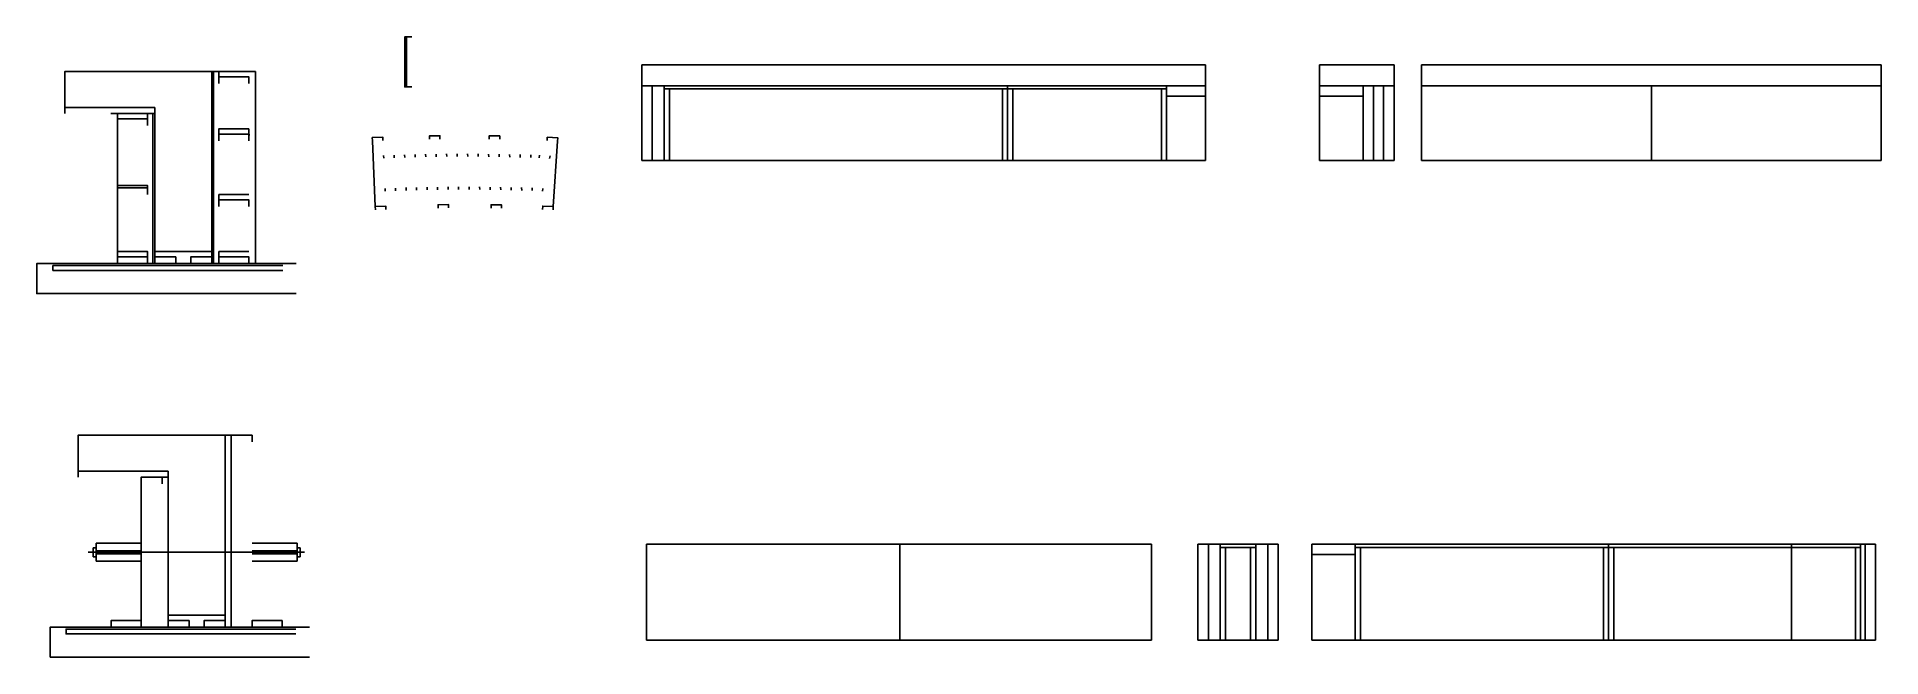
# Model space of a CAD drawing. Header units: metres. Extents: x 7610 to 8840, y 11054 to 11468.
import ezdxf

# ---------------------------------------------------------------- set-up
doc = ezdxf.new("R2010")
doc.units = ezdxf.units.M
for name, color, linetype in [('barrote', 7, 'Continuous'), ('CONCRETO', 7, 'Continuous'), ('COTA', 7, 'Continuous'), ('Madeira', 7, 'Continuous'), ('Painéis', 7, 'Continuous'), ('SARR_2.2x7', 7, 'Continuous'), ('SARR_3.5x7', 7, 'Continuous'), ('SCO-___-LAJ', 7, 'Continuous'), ('TENSOR', 7, 'Continuous')]:
    doc.layers.add(name, color=color, linetype=linetype)

msp = doc.modelspace()

# ---------------------------------------------------------------- linework, layer by layer
at = {"color": 7, "lineweight": 25}
for p, q in [((7649.4, 11129.9), (7649.4, 11117.9)), ((7649.4, 11129.9), (7679.4, 11129.9)), ((7783.4, 11129.9), (7753.4, 11129.9)), ((7783.4, 11129.9), (7783.4, 11117.9)), ((7647.4, 11126.9), (7647.4, 11120.9)), ((7647.4, 11126.9), (7649.4, 11126.9)), ((7649.4, 11120.9), (7647.4, 11120.9)), ((7679.4, 11124.9), (7649.4, 11124.9)), ((7679.4, 11122.9), (7649.4, 11122.9)), ((7649.4, 11117.9), (7679.4, 11117.9)), ((7753.4, 11124.9), (7783.4, 11124.9)), ((7753.4, 11122.9), (7783.4, 11122.9)), ((7783.4, 11117.9), (7753.4, 11117.9)), ((7783.4, 11126.9), (7785.4, 11126.9)), ((7783.4, 11120.9), (7785.4, 11120.9)), ((7785.4, 11126.9), (7785.4, 11120.9))]:
    msp.add_line(p, q, dxfattribs=at)
at = {"layer": 'barrote', "color": 7, "lineweight": 25}
for points in [[(7782.9, 11296.4), (7609.9, 11296.4), (7609.9, 11316.4), (7782.9, 11316.4)], [(7791.7, 11053.9), (7618.8, 11053.9), (7618.8, 11073.9), (7791.7, 11073.9)]]:
    msp.add_lwpolyline(points, dxfattribs=at)
at = {"layer": 'CONCRETO', "color": 7, "lineweight": 25}
for points in [[(7688.5, 11420.4), (7628.5, 11420.4), (7628.5, 11444.4), (7688.5, 11444.4), (7688.5, 11444.4), (7726.5, 11444.4), (7726.5, 11320.8), (7726.5, 11320.8), (7726.5, 11324.4), (7688.5, 11324.4)], [(7697.4, 11177.9), (7637.4, 11177.9), (7637.4, 11201.9), (7697.4, 11201.9), (7697.4, 11201.9), (7735.4, 11201.9), (7735.4, 11078.3), (7735.4, 11078.3), (7735.4, 11081.9), (7697.4, 11081.9)]]:
    msp.add_lwpolyline(points, dxfattribs=at)
at = {"layer": 'COTA', "color": 7, "lineweight": 25}
for p, q in [((8013.2, 11449), (8389.2, 11449)), ((8013.2, 11435), (8013.2, 11449)), ((8389.2, 11435), (8389.2, 11449)), ((8514.9, 11449), (8465.2, 11449)), ((8465.2, 11449), (8465.2, 11435)), ((8514.9, 11435), (8514.9, 11449)), ((8533.2, 11435), (8533.2, 11449)), ((8533.2, 11449), (8839.6, 11449)), ((8839.6, 11435), (8839.6, 11449))]:
    msp.add_line(p, q, dxfattribs=at)
at = {"layer": 'Madeira', "color": 7, "lineweight": 25}
msp.add_line((7731.3, 11358.8), (7731.3, 11354.4), dxfattribs=at)
for points in [[(7751.3, 11436.4), (7751.3, 11440.8), (7731.3, 11440.8), (7731.3, 11436.4)], [(7751.3, 11444.4), (7755.7, 11444.4), (7755.7, 11316.4), (7751.3, 11316.4)], [(7659.3, 11416.4), (7663.7, 11416.4), (7663.7, 11316.4), (7659.3, 11316.4)], [(7663.7, 11408.4), (7663.7, 11412.8), (7683.7, 11412.8), (7683.7, 11408.4)], [(7751.3, 11398.3), (7751.3, 11402.7), (7731.3, 11402.7), (7731.3, 11398.3)], [(7833.7, 11398.2), (7833.6, 11400.4), (7840.6, 11400.7), (7840.6, 11398.5)], [(7871.7, 11399.3), (7871.7, 11401.5), (7878.7, 11401.6), (7878.7, 11399.4)], [(7911.6, 11399.4), (7911.6, 11401.6), (7918.6, 11401.5), (7918.6, 11399.3)], [(7950.1, 11398.4), (7950.2, 11400.6), (7957.2, 11400.3), (7957.1, 11398.1)], [(7663.7, 11362.4), (7663.7, 11366.8), (7683.7, 11366.8), (7683.7, 11362.4)], [(7731.3, 11354.4), (7731.3, 11358.8), (7751.3, 11358.8), (7751.3, 11354.4)], [(7835.7, 11352.2), (7835.6, 11354.4), (7842.6, 11354.7), (7842.7, 11352.5)], [(7877.4, 11353.4), (7877.4, 11355.6), (7884.4, 11355.7), (7884.4, 11353.5)], [(7912.8, 11353.4), (7912.8, 11355.6), (7919.8, 11355.5), (7919.8, 11353.3)], [(7947.1, 11352.5), (7947.2, 11354.7), (7954.2, 11354.4), (7954.1, 11352.2)], [(7663.7, 11316.4), (7663.7, 11320.8), (7683.7, 11320.8), (7683.7, 11316.4)], [(7688.5, 11316.4), (7688.5, 11320.8), (7702.5, 11320.8), (7702.5, 11316.4)], [(7726.5, 11316.4), (7726.5, 11320.8), (7712.5, 11320.8), (7712.5, 11316.4)], [(7751.3, 11316.4), (7751.3, 11320.8), (7731.3, 11320.8), (7731.3, 11316.4)], [(7753.4, 11197.5), (7753.4, 11201.9), (7739.4, 11201.9), (7739.4, 11197.5)], [(7753.4, 11201.9), (7739.4, 11201.9), (7739.4, 11073.9), (7753.4, 11073.9)], [(7693.4, 11169.5), (7693.4, 11173.9), (7679.4, 11173.9), (7679.4, 11169.5)], [(7693.4, 11173.9), (7679.4, 11173.9), (7679.4, 11073.9), (7693.4, 11073.9)], [(7659.4, 11073.9), (7659.4, 11078.3), (7679.4, 11078.3), (7679.4, 11073.9)], [(7697.4, 11073.9), (7697.4, 11078.3), (7711.4, 11078.3), (7711.4, 11073.9)], [(7735.4, 11073.9), (7735.4, 11078.3), (7721.4, 11078.3), (7721.4, 11073.9)], [(7753.4, 11073.9), (7753.4, 11078.3), (7773.4, 11078.3), (7773.4, 11073.9)]]:
    msp.add_lwpolyline(points, dxfattribs=at)
at = {"layer": 'Painéis', "color": 7, "lineweight": 25}
for p, q in [((7731.3, 11444.4), (7751.3, 11444.4)), ((8013.2, 11435), (8389.2, 11435)), ((8013.2, 11385), (8013.2, 11435)), ((8257.2, 11385), (8257.2, 11435)), ((8389.2, 11385), (8389.2, 11435)), ((8465.2, 11435), (8514.9, 11435)), ((8465.2, 11385), (8465.2, 11435)), ((8514.9, 11385), (8514.9, 11435)), ((8533.2, 11435), (8839.6, 11435)), ((8533.2, 11385), (8533.2, 11435)), ((8686.4, 11385), (8686.4, 11435)), ((8839.6, 11385), (8839.6, 11435)), ((7751.3, 11406.3), (7751.3, 11402.3)), ((7751.3, 11402.3), (7752, 11402.3)), ((7833.7, 11398.2), (7835.6, 11354.4)), ((7841.1, 11388.5), (7841.2, 11386.7)), ((7848.1, 11388.7), (7848.2, 11386.9)), ((7855.1, 11388.9), (7855.2, 11387.1)), ((7862.1, 11389.1), (7862.2, 11387.3)), ((7869.1, 11389.3), (7869.2, 11387.5)), ((7876.1, 11389.4), (7876.2, 11387.6)), ((7883.1, 11389.5), (7883.2, 11387.7)), ((7890.1, 11389.5), (7890.2, 11387.7)), ((7897.1, 11389.5), (7897.2, 11387.7)), ((7904.1, 11389.5), (7904.2, 11387.7)), ((7911.1, 11389.4), (7911.2, 11387.6)), ((7918.1, 11389.3), (7918.2, 11387.5)), ((7925.1, 11389.2), (7925.2, 11387.4)), ((7932.2, 11389), (7932.2, 11387.2)), ((7939.2, 11388.8), (7939.3, 11387)), ((7945.1, 11388.6), (7944.8, 11386.8)), ((7952.1, 11388.3), (7951.8, 11386.5)), ((7957.1, 11398.1), (7954.2, 11354.4)), ((8013.2, 11385), (8389.2, 11385)), ((8465.2, 11385), (8514.9, 11385)), ((8533.2, 11385), (8839.6, 11385)), ((7842.1, 11366.5), (7842.1, 11364.7)), ((7849.1, 11366.7), (7849.1, 11364.9)), ((7856.1, 11367), (7856.1, 11365.2)), ((7863.1, 11367.1), (7863.1, 11365.3)), ((7870.1, 11367.3), (7870.1, 11365.5)), ((7877.1, 11367.4), (7877.1, 11365.6)), ((7884.1, 11367.5), (7884.1, 11365.7)), ((7891.1, 11367.5), (7891.1, 11365.7)), ((7898.1, 11367.5), (7898.2, 11365.7)), ((7905.1, 11367.5), (7905.2, 11365.7)), ((7912.1, 11367.4), (7912.2, 11365.6)), ((7919.1, 11367.3), (7919.2, 11365.5)), ((7926.1, 11367.2), (7926.2, 11365.4)), ((7933.1, 11367), (7933.2, 11365.2)), ((7940.1, 11366.8), (7940.2, 11365)), ((7947.2, 11366.5), (7947.1, 11364.7)), ((8016.4, 11129.3), (8353, 11129.3)), ((8016.4, 11065.3), (8016.4, 11129.3)), ((8185.2, 11065.3), (8185.2, 11129.3)), ((8353, 11065.3), (8353, 11129.3)), ((8384, 11129.3), (8437.6, 11129.3)), ((8384, 11065.3), (8384, 11129.3)), ((8437.6, 11065.3), (8437.6, 11129.3)), ((8459.9, 11065.3), (8459.9, 11129.3)), ((8459.9, 11129.3), (8835.9, 11129.3)), ((8657.9, 11065.3), (8657.9, 11129.3)), ((8779.9, 11065.3), (8779.9, 11129.3)), ((8835.9, 11065.3), (8835.9, 11129.3)), ((8016.4, 11065.3), (8353, 11065.3)), ((8384, 11065.3), (8437.6, 11065.3)), ((8835.9, 11065.3), (8459.9, 11065.3))]:
    msp.add_line(p, q, dxfattribs=at)
for points in [[(7856.4, 11467.5), (7855.2, 11467.5), (7855.2, 11434.2), (7856.4, 11434.2)], [(7860, 11467.5), (7856.4, 11467.5), (7856.4, 11434.2), (7860, 11434.2)], [(7727.7, 11444.4), (7726.5, 11444.4), (7726.5, 11316.4), (7727.7, 11316.4)], [(7731.3, 11444.4), (7727.7, 11444.4), (7727.7, 11316.4), (7731.3, 11316.4)], [(7751.3, 11440.8), (7731.3, 11440.8), (7731.3, 11444.4), (7751.3, 11444.4)], [(7688.5, 11416.4), (7688.5, 11420.4), (7628.5, 11420.4), (7628.5, 11416.4)], [(7663.7, 11412.8), (7683.7, 11412.8), (7683.7, 11416.4), (7663.7, 11416.4)], [(7683.7, 11416.4), (7687.3, 11416.4), (7687.3, 11316.4), (7683.7, 11316.4)], [(7687.3, 11416.4), (7688.5, 11416.4), (7688.5, 11316.4), (7687.3, 11316.4)], [(7751.3, 11402.7), (7731.3, 11402.7), (7731.3, 11406.3), (7751.3, 11406.3)], [(7663.7, 11366.8), (7683.7, 11366.8), (7683.7, 11368.4), (7663.7, 11368.4)], [(7751.3, 11358.8), (7731.3, 11358.8), (7731.3, 11362.4), (7751.3, 11362.4)], [(7663.7, 11320.8), (7683.7, 11320.8), (7683.7, 11324.4), (7663.7, 11324.4)], [(7726.5, 11320.8), (7726.5, 11324.4), (7688.5, 11324.4), (7688.5, 11320.8)], [(7751.3, 11320.8), (7731.3, 11320.8), (7731.3, 11324.4), (7751.3, 11324.4)], [(7735.4, 11201.9), (7739.4, 11201.9), (7739.4, 11073.9), (7735.4, 11073.9)], [(7697.4, 11173.9), (7697.4, 11177.9), (7637.4, 11177.9), (7637.4, 11173.9)], [(7693.4, 11173.9), (7697.4, 11173.9), (7697.4, 11073.9), (7693.4, 11073.9)], [(7735.4, 11078.3), (7735.4, 11081.9), (7697.4, 11081.9), (7697.4, 11078.3)]]:
    msp.add_lwpolyline(points, dxfattribs=at)
at = {"layer": 'SARR_2.2x7', "color": 7, "lineweight": 25}
for p, q in [((8020.2, 11385), (8020.2, 11435)), ((8028.2, 11432.8), (8257.2, 11432.8)), ((8257.2, 11432.8), (8363.2, 11432.8)), ((8363.2, 11428), (8389.2, 11428)), ((8465.2, 11428), (8494.2, 11428)), ((8494.2, 11385), (8494.2, 11435)), ((8501.2, 11385), (8501.2, 11435)), ((8507.9, 11385), (8507.9, 11435)), ((8391, 11065.3), (8391, 11129.3)), ((8430.6, 11065.3), (8430.6, 11129.3)), ((8828.9, 11065.3), (8828.9, 11129.3)), ((8399, 11127.1), (8422.6, 11127.1)), ((8459.9, 11122.3), (8488.9, 11122.3)), ((8488.9, 11127.1), (8657.9, 11127.1)), ((8657.9, 11127.1), (8825.9, 11127.1))]:
    msp.add_line(p, q, dxfattribs=at)
at = {"layer": 'SARR_3.5x7', "color": 7, "lineweight": 25}
for p, q in [((8028.2, 11435), (8028.2, 11385)), ((8031.7, 11432.8), (8031.7, 11385)), ((8253.7, 11432.8), (8253.7, 11385)), ((8257.2, 11432.8), (8257.2, 11385)), ((8260.7, 11432.8), (8260.7, 11385)), ((8359.7, 11432.8), (8359.7, 11385)), ((8363.2, 11435), (8363.2, 11385)), ((8028.2, 11385), (8031.7, 11385)), ((8253.7, 11385), (8257.2, 11385)), ((8257.2, 11385), (8260.7, 11385)), ((8359.7, 11385), (8363.2, 11385)), ((8399, 11129.3), (8399, 11065.3)), ((8422.6, 11129.3), (8422.6, 11065.3)), ((8488.9, 11129.3), (8488.9, 11065.3)), ((8825.9, 11129.3), (8825.9, 11065.3)), ((8402.5, 11127.1), (8402.5, 11065.3)), ((8419.1, 11127.1), (8419.1, 11065.3)), ((8492.4, 11127.1), (8492.4, 11065.3)), ((8654.4, 11127.1), (8654.4, 11065.3)), ((8657.9, 11127.1), (8657.9, 11065.3)), ((8661.4, 11127.1), (8661.4, 11065.3)), ((8822.4, 11127.1), (8822.4, 11065.3)), ((8488.9, 11065.3), (8492.4, 11065.3)), ((8654.4, 11065.3), (8657.9, 11065.3)), ((8657.9, 11065.3), (8661.4, 11065.3))]:
    msp.add_line(p, q, dxfattribs=at)
at = {"layer": 'SCO-___-LAJ', "color": 7, "lineweight": 25}
for points in [[(7773.9, 11315), (7620.6, 11315), (7620.6, 11311.8), (7773.9, 11311.8)], [(7782.7, 11072.6), (7629.4, 11072.6), (7629.4, 11069.4), (7782.7, 11069.4)]]:
    msp.add_lwpolyline(points, dxfattribs=at)
at = {"layer": 'TENSOR', "color": 7, "lineweight": 25}
msp.add_line((7788.4, 11123.9), (7644.1, 11123.9), dxfattribs=at)

doc.saveas('drawing.dxf')
